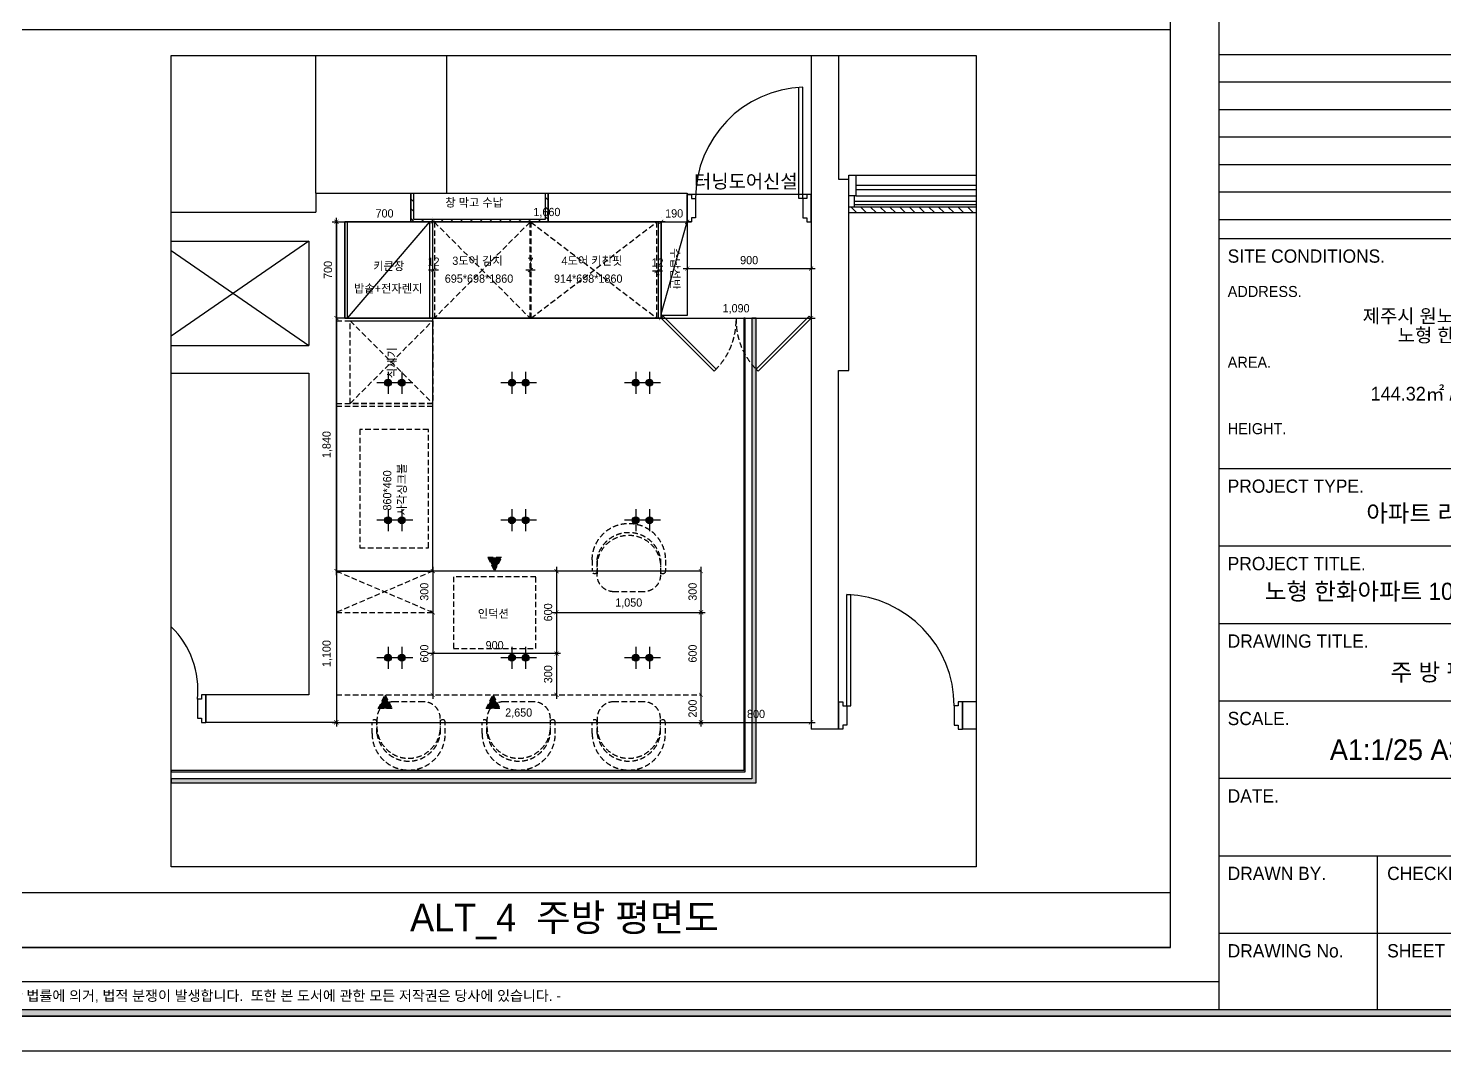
# Model space of a CAD drawing. Header units: millimetres. Extents: x 145965 to 228269, y 99354 to 115204.
# Drawn here: x 156260 to 166554, y 99854 to 107289 of the extents above; entities that cross this region are included whole.
import ezdxf
from ezdxf.enums import TextEntityAlignment as Align

# ---------------------------------------------------------------- set-up
doc = ezdxf.new("R2010")
doc.units = ezdxf.units.MM
doc.header["$LTSCALE"] = 50
doc.linetypes.add('DH-HID2', pattern=[1.2, 0.8, -0.4])
for name, color, linetype in [('0-ELC TEXT', 7, 'Continuous'), ('06-FUR', 6, 'Continuous'), ('07-DIM WAL', 5, 'Continuous'), ('3.기호.계단선', 30, 'Continuous'), ('CEIL-LIGHT', 7, 'Continuous'), ('FORM(YOURNAME)-1', 1, 'Continuous'), ('FORM(YOURNAME)-11', 1, 'Continuous'), ('FU-FURM', 251, 'DH-HID2'), ('RC-LIGHT', 7, 'Continuous'), ('벽1', 2, 'Continuous'), ('창호', 4, 'Continuous'), ('치수', 3, 'Continuous'), ('틀', 8, 'Continuous')]:
    doc.layers.add(name, color=color, linetype=linetype)
doc.styles.add('HY 울릉도 L', font='')
doc.styles.add('YOURNAME', font='HY울릉도M.TTF')
doc.styles.add('코레일둥고', font='Korail_Round_Gothic_Medium.ttf')
doc.styles.get('HY 울릉도 L').set_extended_font_data('HY울릉도L')
doc.dimstyles.new('30', dxfattribs={"dimscale": 30, "dimtxt": 2, "dimasz": 1, "dimexe": 1, "dimexo": 1, "dimgap": 1, "dimtad": 1, "dimdec": 0, "dimrnd": 0.05, "dimdsep": 46, "dimlunit": 6, "dimtxsty": 'HY 울릉도 L', "dimblk": 'ARCHTICK', "dimcen": 2.5, "dimdle": 1, "dimclrd": 133, "dimclre": 133, "dimclrt": 30, "dimadec": 0, "dimazin": 0, "dimtfac": 1, "dimtdec": 0, "dimtix": 1, "dimtmove": 2, "dimatfit": 3, "dimldrblk": 'ARCHTICK', "dimfxl": 1, "dimlwd": -1, "dimlwe": -1, "dimarcsym": 0})

# ---------------------------------------------------------------- blocks, each defined once
blk = doc.blocks.new('FORM-ELEVATION')
at = {"layer": 'FORM(YOURNAME)-11'}
h = blk.add_hatch(color=256, dxfattribs=at)
h.dxf.hatch_style = 1
h.paths.add_polyline_path([(-10309, 35708), (71691, 35708), (71691, 35508), (-10309, 35508)])
h.paths.add_polyline_path([(-10309, -21492), (71691, -21492), (71691, -21692), (-10309, -21692)])
at = {"layer": 'Defpoints', "color": 158}
for p, q in [((62481, 35508), (62481, -21492)), ((62481, 6286), (71691, 6286)), ((62481, 5486), (71691, 5486)), ((62481, 4686), (71691, 4686)), ((62481, 3886), (71691, 3886)), ((62481, 3086), (71691, 3086)), ((62481, 2286), (71691, 2286)), ((62481, 1486), (71691, 1486)), ((62481, -20692), (-10309, -20692))]:
    blk.add_line(p, q, dxfattribs=at)
for points in [[(-10309, -21692), (71691, -21692), (71691, 35708), (-10309, 35708)], [(-8309, 33708), (61071, 33708), (61071, -19692), (-8309, -19692)]]:
    blk.add_lwpolyline(points, close=True, dxfattribs=at)
at = {"layer": 'FORM(YOURNAME)-11', "color": 14}
for p, q in [((62481, 937), (71691, 937)), ((62481, -5756), (71691, -5756)), ((62481, -8009), (71691, -8009)), ((62481, -10261), (71691, -10261)), ((62481, -12514), (71691, -12514)), ((62481, -14766), (71691, -14766)), ((62481, -17019), (71691, -17019)), ((67086, -17019), (67086, -21492)), ((62481, -19271), (71691, -19271))]:
    blk.add_line(p, q, dxfattribs=at)
at = {"layer": 'FORM(YOURNAME)-11', "color": 250}
blk.add_lwpolyline([(-11309, -22692), (72691, -22692), (72691, 36708), (-11309, 36708)], close=True, dxfattribs=at)
at = {"layer": 'FORM(YOURNAME)-11'}
blk.add_lwpolyline([(-10309, -21492), (71691, -21492), (71691, -21692), (-10309, -21692)], close=True, dxfattribs=at)
at = {"layer": 'FORM(YOURNAME)-11', "color": 14, "style": 'YOURNAME'}
for s, height, p in [('SITE CONDITIONS.', 386.14, (62739, 422)), ('PROJECT TYPE.', 386.14, (62739, -6271)), ('PROJECT TITLE.', 386.14, (62739, -8524)), ('DRAWING TITLE.', 386.14, (62739, -10776)), ('SCALE.', 386.1, (62739, -13029)), ('DATE.', 386.1, (62739, -15281)), ('DRAWN BY.', 386.1, (62739, -17534)), ('CHECKED BY.', 386.14, (67376, -17534)), ('DRAWING No.', 386.14, (62739, -19786)), ('SHEET No.', 386.1, (67376, -19786))]:
    blk.add_text(s, height=height, dxfattribs=at).set_placement(p, align=Align.MIDDLE_LEFT)
at = {"layer": 'FORM(YOURNAME)-11', "color": 251, "style": 'YOURNAME'}
for s, p in [('ADDRESS.', (62739, -608)), ('AREA.', (62739, -2667)), ('HEIGHT.', (62739, -4598))]:
    blk.add_text(s, height=321.8, dxfattribs=at).set_placement(p, align=Align.MIDDLE_LEFT)
at = {"layer": 'FORM(YOURNAME)-11', "color": 1, "style": 'YOURNAME'}
blk.add_text("- 본 도서는 어떠한 경우에도 무단으로 도용할 수 없으며 도용시 '지적재산권' 보호에 관한 법률에 의거, 법적 분쟁이 발생합니다.  또한 본 도서에 관한 모든 저작권은 당사에 있습니다. -", height=300, dxfattribs=at).set_placement((28146, -21092), align=Align.MIDDLE_CENTER)
at = {"layer": 'FORM(YOURNAME)-11', "color": 3, "style": 'YOURNAME'}
for tag, height, p in [('1', 450, (71041, -1219)), ('2', 450, (71041, -1863)), ('3', 450, (71041, -3150)), ('4', 450, (71041, -5081)), ('5', 515, (71041, -7398)), ('6', 515, (71041, -9650)), ('7', 515, (71041, -11903)), ('8', 515, (71041, -14155)), ('9', 515, (71041, -16408)), ('10', 515, (66791, -18596)), ('11', 515, (71041, -18660)), ('12', 515, (66791, -20848)), ('13', 515, (71041, -20848))]:
    blk.add_attdef(tag, text='', height=height, dxfattribs=at).set_placement(p, align=Align.MIDDLE_RIGHT)
blk = doc.blocks.new('wnqkd')
at = {"layer": '3.기호.계단선', "transparency": 33554687}
h = blk.add_hatch(dxfattribs=at)
h.set_pattern_fill('_USER', color=256, scale=50, angle=315, style=0, pattern_type=0)
h.set_pattern_definition([(315, (-21023.94, 51523.14), (35.355339, 35.355339), [])])
h.paths.add_polyline_path([(138024, 123110), (138024, 123155), (137099, 123155), (137099, 123110)])
for p, q in [((133224, 123255), (133224, 124255)), ((134174, 124255), (134174, 123255))]:
    blk.add_line(p, q)
blk.add_lwpolyline([(132174, 124255), (138024, 124255), (138024, 118355), (132174, 118355)], close=True)
at = {"layer": '3.기호.계단선'}
for points in [[(137099, 123155), (138024, 123155)], [(138024, 123110), (137099, 123110), (137099, 123155)]]:
    blk.add_lwpolyline(points, dxfattribs=at)
at = {"layer": '벽1'}
for p, q in [((136824, 124255), (136824, 119355)), ((137024, 124255), (137024, 123355)), ((137024, 123355), (137099, 123355)), ((137099, 123155), (137099, 123355)), ((133224, 123255), (133224, 123115)), ((133224, 123255), (133914, 123255)), ((133914, 123045), (133914, 123255)), ((134914, 123045), (134914, 123255)), ((134914, 123255), (135924, 123255)), ((135924, 123255), (135924, 123045)), ((137099, 121965), (137099, 123155)), ((132174, 123115), (133224, 123115)), ((132174, 123115), (132287, 123115)), ((133374, 123045), (133374, 119405)), ((133374, 123045), (133914, 123045)), ((134914, 123045), (135924, 123045)), ((132174, 122905), (133174, 122905)), ((133174, 122905), (133174, 122145)), ((132174, 122145), (133174, 122145)), ((132174, 121945), (133174, 121945)), ((133174, 121945), (133174, 119605)), ((137024, 121965), (137099, 121965)), ((137024, 119555), (137024, 121965)), ((133174, 119605), (132424, 119605)), ((132424, 119605), (132424, 119405)), ((137024, 119555), (137024, 119355)), ((138024, 119555), (137924, 119555)), ((137924, 119555), (137924, 119355)), ((133374, 119405), (132424, 119405)), ((137024, 119355), (136824, 119355)), ((137024, 119355), (136824, 119355)), ((138024, 119355), (137924, 119355)), ((138024, 119355), (137924, 119355))]:
    blk.add_line(p, q, dxfattribs=at)
at = {"layer": '창호'}
for p, q in [((137149, 123385), (138024, 123385)), ((137149, 123235), (138024, 123235)), ((137139, 123155), (138024, 123155))]:
    blk.add_line(p, q, dxfattribs=at)
for points in [[(137099, 123155), (137099, 123385), (137149, 123385), (137149, 123235), (137099, 123235)], [(137099, 123155), (137139, 123155), (137139, 123235)], [(138024, 123310), (137149, 123310)], [(137149, 123280), (138024, 123280)], [(137139, 123195), (138024, 123195)], [(138024, 123170), (137139, 123170)]]:
    blk.add_lwpolyline(points, dxfattribs=at)
for centre, radius, start, end in [((137054, 119525), 810, 0, 87.8774), ((131721, 119640), 646, 354.2444, 45.5138)]:
    blk.add_arc(centre, radius, start, end, dxfattribs=at)
at = {"layer": '틀'}
for p, q in [((137099, 123155), (137099, 123355)), ((133914, 123255), (134914, 123255)), ((133914, 123045), (133914, 123255)), ((134914, 123255), (134914, 123045)), ((134914, 123045), (133914, 123045)), ((133174, 122905), (132174, 122214)), ((132174, 122836), (133174, 122145)), ((137084, 119525), (137084, 120335)), ((137084, 120335), (137114, 120335)), ((137114, 119525), (137114, 120335)), ((132424, 119605), (132424, 119405)), ((137024, 119355), (137024, 119555)), ((137024, 119555), (137024, 119355)), ((137084, 119525), (137114, 119525)), ((137924, 119555), (137924, 119355))]:
    blk.add_line(p, q, dxfattribs=at)
for points in [[(132424, 119605), (132394, 119605), (132394, 119575), (132364, 119575), (132364, 119435), (132394, 119435), (132394, 119405), (132424, 119405), (132424, 119605)], [(137024, 119555), (137054, 119555), (137054, 119525), (137084, 119525), (137084, 119385), (137054, 119385), (137054, 119355), (137024, 119355), (137024, 119555)], [(137924, 119555), (137894, 119555), (137894, 119525), (137864, 119525), (137864, 119385), (137894, 119385), (137894, 119355), (137924, 119355), (137924, 119555)]]:
    blk.add_lwpolyline(points, dxfattribs=at)
blk = doc.blocks.new('_ArchTick')
at = {"color": 0, "linetype": 'ByBlock', "const_width": 0.15}
blk.add_lwpolyline([(-0.5, -0.5), (0.5, 0.5)], dxfattribs=at)
blk = doc.blocks.new('*D802')
at = {"layer": '07-DIM WAL', "color": 133}
for p, q in [((160797, 105525), (160869, 105525)), ((160827, 105501), (160827, 105495)), ((160839, 105502), (160839, 105495))]:
    blk.add_line(p, q, dxfattribs=at)
at = {"layer": 'Defpoints', "color": 0}
for p in [(160827, 105531), (160839, 105532), (160839, 105525)]:
    blk.add_point(p, dxfattribs=at)
at = {"layer": '07-DIM WAL', "color": 133, "xscale": 30, "yscale": 30, "zscale": 30}
blk.add_blockref('_ArchTick', (160827, 105525), dxfattribs=at)
at = {"layer": '07-DIM WAL', "color": 133, "xscale": 30, "yscale": 30, "zscale": 30, "rotation": 180}
blk.add_blockref('_ArchTick', (160839, 105525), dxfattribs=at)
at = {"layer": '07-DIM WAL', "color": 30, "insert": (160833, 105586), "char_height": 60, "attachment_point": 5, "style": 'HY 울릉도 L'}
blk.add_mtext('12', dxfattribs=at)
blk = doc.blocks.new('*D803')
at = {"layer": '07-DIM WAL', "color": 133}
for p, q in [((159241, 105531), (159169, 105531)), ((159211, 105561), (159211, 105561)), ((159199, 105502), (159199, 105501))]:
    blk.add_line(p, q, dxfattribs=at)
at = {"layer": 'Defpoints', "color": 0}
for p in [(159199, 105532), (159199, 105531), (159211, 105531)]:
    blk.add_point(p, dxfattribs=at)
at = {"layer": '07-DIM WAL', "color": 133, "xscale": 30, "yscale": 30, "zscale": 30}
blk.add_blockref('_ArchTick', (159199, 105531), dxfattribs=at)
at = {"layer": '07-DIM WAL', "color": 133, "xscale": 30, "yscale": 30, "zscale": 30, "rotation": 180}
blk.add_blockref('_ArchTick', (159211, 105531), dxfattribs=at)
at = {"layer": '07-DIM WAL', "color": 30, "insert": (159205, 105592), "char_height": 60, "attachment_point": 5, "style": 'HY 울릉도 L'}
blk.add_mtext('12', dxfattribs=at)
blk = doc.blocks.new('F-125')
at = {"layer": 'FU-FURM'}
for p, q in [((-266, 231), (-266, 148)), ((-231, 231), (-231, 122)), ((231, 122), (231, 231)), ((231, 231), (231, 122)), ((266, 231), (266, 148)), ((-108, 0), (108, 0))]:
    blk.add_line(p, q, dxfattribs=at)
for centre, radius, start, end in [((0, 231), 266, 0.0246, 179.9754), ((0, 199), 233, 7.8678, 172.104), ((0, 180), 231, 359.9213, 180.0787), ((-248, 148), 17.5, 179.9144, 0.0856), ((-108, 122), 122, 180, 269.9999), ((108, 122), 122, 270, 360), ((248, 148), 17.5, 179.9144, 0.0856)]:
    blk.add_arc(centre, radius, start, end, dxfattribs=at)
blk = doc.blocks.new('*D804')
at = {"layer": '06-FUR', "color": 133}
for p, q in [((159943, 105531), (159876, 105531)), ((159906, 105561), (159906, 105561)), ((159913, 105561), (159913, 105561))]:
    blk.add_line(p, q, dxfattribs=at)
at = {"layer": 'Defpoints', "color": 0}
for p in [(159906, 105531), (159906, 105531), (159913, 105531)]:
    blk.add_point(p, dxfattribs=at)
at = {"layer": '06-FUR', "color": 133, "xscale": 30, "yscale": 30, "zscale": 30}
blk.add_blockref('_ArchTick', (159906, 105531), dxfattribs=at)
at = {"layer": '06-FUR', "color": 133, "xscale": 30, "yscale": 30, "zscale": 30, "rotation": 180}
blk.add_blockref('_ArchTick', (159913, 105531), dxfattribs=at)
at = {"layer": '06-FUR', "color": 30, "insert": (159910, 105591), "char_height": 60, "attachment_point": 5, "style": 'HY 울릉도 L'}
blk.add_mtext('7', dxfattribs=at)
blk = doc.blocks.new('*D805')
at = {"layer": '06-FUR', "color": 133}
for p, q in [((161119, 102242), (161979, 102242)), ((161149, 102272), (161149, 102272)), ((161949, 102312), (161949, 102212))]:
    blk.add_line(p, q, dxfattribs=at)
at = {"layer": 'Defpoints', "color": 0}
for p in [(161949, 102342), (161149, 102242), (161949, 102242)]:
    blk.add_point(p, dxfattribs=at)
at = {"layer": '06-FUR', "color": 133, "xscale": 30, "yscale": 30, "zscale": 30, "rotation": 180}
blk.add_blockref('_ArchTick', (161149, 102242), dxfattribs=at)
at = {"layer": '06-FUR', "color": 133, "xscale": 30, "yscale": 30, "zscale": 30}
blk.add_blockref('_ArchTick', (161949, 102242), dxfattribs=at)
at = {"layer": '06-FUR', "color": 30, "insert": (161549, 102303), "char_height": 60, "attachment_point": 5, "style": 'HY 울릉도 L'}
blk.add_mtext('800', dxfattribs=at)
blk = doc.blocks.new('*D806')
at = {"layer": '06-FUR', "color": 133}
for p, q in [((158469, 102242), (161179, 102242)), ((158499, 102272), (158499, 102272)), ((161149, 102272), (161149, 102272))]:
    blk.add_line(p, q, dxfattribs=at)
at = {"layer": 'Defpoints', "color": 0}
for p in [(158499, 102242), (161149, 102242), (161149, 102242)]:
    blk.add_point(p, dxfattribs=at)
at = {"layer": '06-FUR', "color": 133, "xscale": 30, "yscale": 30, "zscale": 30, "rotation": 180}
blk.add_blockref('_ArchTick', (158499, 102242), dxfattribs=at)
at = {"layer": '06-FUR', "color": 133, "xscale": 30, "yscale": 30, "zscale": 30}
blk.add_blockref('_ArchTick', (161149, 102242), dxfattribs=at)
at = {"layer": '06-FUR', "color": 30, "insert": (159824, 102308), "char_height": 60, "attachment_point": 5, "style": 'HY 울릉도 L'}
blk.add_mtext('2,650', dxfattribs=at)
blk = doc.blocks.new('*D807')
at = {"layer": '06-FUR', "color": 133}
for p, q in [((158499, 103312), (158499, 105212)), ((158469, 105182), (158469, 105182)), ((158469, 103342), (158469, 103342))]:
    blk.add_line(p, q, dxfattribs=at)
at = {"layer": 'Defpoints', "color": 0}
for p in [(158499, 105182), (158499, 105182), (158499, 103342)]:
    blk.add_point(p, dxfattribs=at)
at = {"layer": '06-FUR', "color": 133, "xscale": 30, "yscale": 30, "zscale": 30}
for p, rotation in [((158499, 105182), 90), ((158499, 103342), 270)]:
    blk.add_blockref('_ArchTick', p, dxfattribs=dict(at, rotation=rotation))
at = {"layer": '06-FUR', "color": 30, "insert": (158433, 104262), "char_height": 60, "attachment_point": 5, "rotation": 90, "style": 'HY 울릉도 L'}
blk.add_mtext('1,840', dxfattribs=at)
blk = doc.blocks.new('*D808')
at = {"layer": '06-FUR', "color": 133}
for p, q in [((158499, 103372), (158499, 102212)), ((158469, 103342), (158469, 103342)), ((158469, 102242), (158469, 102242))]:
    blk.add_line(p, q, dxfattribs=at)
at = {"layer": 'Defpoints', "color": 0}
for p in [(158499, 103342), (158499, 102242), (158499, 102242)]:
    blk.add_point(p, dxfattribs=at)
at = {"layer": '06-FUR', "color": 133, "xscale": 30, "yscale": 30, "zscale": 30}
for p, rotation in [((158499, 103342), 90), ((158499, 102242), 270)]:
    blk.add_blockref('_ArchTick', p, dxfattribs=dict(at, rotation=rotation))
at = {"layer": '06-FUR', "color": 30, "insert": (158433, 102742), "char_height": 60, "attachment_point": 5, "rotation": 90, "style": 'HY 울릉도 L'}
blk.add_mtext('1,100', dxfattribs=at)
blk = doc.blocks.new('*D809')
at = {"layer": '06-FUR', "color": 133}
for p, q in [((158469, 105882), (158469, 105882)), ((158499, 105152), (158499, 105912)), ((158469, 105182), (158469, 105182))]:
    blk.add_line(p, q, dxfattribs=at)
at = {"layer": 'Defpoints', "color": 0}
for p in [(158499, 105882), (158499, 105882), (158499, 105182)]:
    blk.add_point(p, dxfattribs=at)
at = {"layer": '06-FUR', "color": 133, "xscale": 30, "yscale": 30, "zscale": 30}
for p, rotation in [((158499, 105882), 90), ((158499, 105182), 270)]:
    blk.add_blockref('_ArchTick', p, dxfattribs=dict(at, rotation=rotation))
at = {"layer": '06-FUR', "color": 30, "insert": (158438, 105532), "char_height": 60, "attachment_point": 5, "rotation": 90, "style": 'HY 울릉도 L'}
blk.add_mtext('700', dxfattribs=at)
blk = doc.blocks.new('*D945')
at = {"layer": '07-DIM WAL', "color": 133}
for p, q in [((158469, 105882), (159229, 105882)), ((158499, 105912), (158499, 105912)), ((159199, 105912), (159199, 105912))]:
    blk.add_line(p, q, dxfattribs=at)
at = {"layer": 'Defpoints', "color": 0}
for p in [(158499, 105882), (159199, 105882), (159199, 105882)]:
    blk.add_point(p, dxfattribs=at)
at = {"layer": '07-DIM WAL', "color": 133, "xscale": 30, "yscale": 30, "zscale": 30, "rotation": 180}
blk.add_blockref('_ArchTick', (158499, 105882), dxfattribs=at)
at = {"layer": '07-DIM WAL', "color": 133, "xscale": 30, "yscale": 30, "zscale": 30}
blk.add_blockref('_ArchTick', (159199, 105882), dxfattribs=at)
at = {"layer": '07-DIM WAL', "color": 30, "insert": (158849, 105943), "char_height": 60, "attachment_point": 5, "style": 'HY 울릉도 L'}
blk.add_mtext('700', dxfattribs=at)
blk = doc.blocks.new('*D946')
at = {"layer": '07-DIM WAL', "color": 133}
for p, q in [((160889, 105882), (159169, 105882)), ((159199, 105912), (159199, 105912)), ((160859, 105912), (160859, 105912))]:
    blk.add_line(p, q, dxfattribs=at)
at = {"layer": 'Defpoints', "color": 0}
for p in [(159199, 105882), (159199, 105882), (160859, 105882)]:
    blk.add_point(p, dxfattribs=at)
at = {"layer": '07-DIM WAL', "color": 133, "xscale": 30, "yscale": 30, "zscale": 30, "rotation": 180}
blk.add_blockref('_ArchTick', (159199, 105882), dxfattribs=at)
at = {"layer": '07-DIM WAL', "color": 133, "xscale": 30, "yscale": 30, "zscale": 30}
blk.add_blockref('_ArchTick', (160859, 105882), dxfattribs=at)
at = {"layer": '07-DIM WAL', "color": 30, "insert": (160029, 105948), "char_height": 60, "attachment_point": 5, "style": 'HY 울릉도 L'}
blk.add_mtext('1,660', dxfattribs=at)
blk = doc.blocks.new('*D947')
at = {"layer": '07-DIM WAL', "color": 133}
for p, q in [((160829, 105882), (161079, 105882)), ((160859, 105912), (160859, 105912)), ((161049, 105912), (161049, 105912))]:
    blk.add_line(p, q, dxfattribs=at)
at = {"layer": 'Defpoints', "color": 0}
for p in [(160859, 105882), (161049, 105882), (161049, 105882)]:
    blk.add_point(p, dxfattribs=at)
at = {"layer": '07-DIM WAL', "color": 133, "xscale": 30, "yscale": 30, "zscale": 30}
blk.add_blockref('_ArchTick', (160859, 105882), dxfattribs=at)
at = {"layer": '07-DIM WAL', "color": 133, "xscale": 30, "yscale": 30, "zscale": 30, "rotation": 180}
blk.add_blockref('_ArchTick', (161049, 105882), dxfattribs=at)
at = {"layer": '07-DIM WAL', "color": 30, "insert": (160954, 105943), "char_height": 60, "attachment_point": 5, "style": 'HY 울릉도 L'}
blk.add_mtext('190', dxfattribs=at)
blk = doc.blocks.new('*D948')
at = {"layer": '07-DIM WAL', "color": 133}
for p, q in [((161019, 105542), (161979, 105542)), ((161049, 105572), (161049, 105572)), ((161949, 105572), (161949, 105572))]:
    blk.add_line(p, q, dxfattribs=at)
at = {"layer": 'Defpoints', "color": 0}
for p in [(161049, 105542), (161949, 105542), (161949, 105542)]:
    blk.add_point(p, dxfattribs=at)
at = {"layer": '07-DIM WAL', "color": 133, "xscale": 30, "yscale": 30, "zscale": 30, "rotation": 180}
blk.add_blockref('_ArchTick', (161049, 105542), dxfattribs=at)
at = {"layer": '07-DIM WAL', "color": 133, "xscale": 30, "yscale": 30, "zscale": 30}
blk.add_blockref('_ArchTick', (161949, 105542), dxfattribs=at)
at = {"layer": '07-DIM WAL', "color": 30, "insert": (161499, 105603), "char_height": 60, "attachment_point": 5, "style": 'HY 울릉도 L'}
blk.add_mtext('900', dxfattribs=at)
blk = doc.blocks.new('*D949')
at = {"layer": '07-DIM WAL', "color": 133}
for p, q in [((160859, 105212), (160859, 105212)), ((161949, 105212), (161949, 105212)), ((160829, 105182), (161979, 105182))]:
    blk.add_line(p, q, dxfattribs=at)
at = {"layer": 'Defpoints', "color": 0}
for p in [(160859, 105182), (161949, 105182), (161949, 105182)]:
    blk.add_point(p, dxfattribs=at)
at = {"layer": '07-DIM WAL', "color": 133, "xscale": 30, "yscale": 30, "zscale": 30, "rotation": 180}
blk.add_blockref('_ArchTick', (160859, 105182), dxfattribs=at)
at = {"layer": '07-DIM WAL', "color": 133, "xscale": 30, "yscale": 30, "zscale": 30}
blk.add_blockref('_ArchTick', (161949, 105182), dxfattribs=at)
at = {"layer": '07-DIM WAL', "color": 30, "insert": (161404, 105248), "char_height": 60, "attachment_point": 5, "style": 'HY 울릉도 L'}
blk.add_mtext('1,090', dxfattribs=at)
blk = doc.blocks.new('*D951')
at = {"layer": '07-DIM WAL', "color": 133}
for p, q in [((161149, 103372), (161149, 103012)), ((161119, 103342), (161119, 103342)), ((161119, 103042), (161119, 103042))]:
    blk.add_line(p, q, dxfattribs=at)
at = {"layer": 'Defpoints', "color": 0}
for p in [(161149, 103342), (161149, 103042), (161149, 103042)]:
    blk.add_point(p, dxfattribs=at)
at = {"layer": '07-DIM WAL', "color": 133, "xscale": 30, "yscale": 30, "zscale": 30}
for p, rotation in [((161149, 103342), 90), ((161149, 103042), 270)]:
    blk.add_blockref('_ArchTick', p, dxfattribs=dict(at, rotation=rotation))
at = {"layer": '07-DIM WAL', "color": 30, "insert": (161088, 103192), "char_height": 60, "attachment_point": 5, "rotation": 90, "style": 'HY 울릉도 L'}
blk.add_mtext('300', dxfattribs=at)
blk = doc.blocks.new('*D952')
at = {"layer": '07-DIM WAL', "color": 133}
for p, q in [((161149, 103072), (161149, 102412)), ((161119, 103042), (161119, 103042)), ((161119, 102442), (161119, 102442))]:
    blk.add_line(p, q, dxfattribs=at)
at = {"layer": 'Defpoints', "color": 0}
for p in [(161149, 103042), (161149, 102442), (161149, 102442)]:
    blk.add_point(p, dxfattribs=at)
at = {"layer": '07-DIM WAL', "color": 133, "xscale": 30, "yscale": 30, "zscale": 30}
for p, rotation in [((161149, 103042), 90), ((161149, 102442), 270)]:
    blk.add_blockref('_ArchTick', p, dxfattribs=dict(at, rotation=rotation))
at = {"layer": '07-DIM WAL', "color": 30, "insert": (161088, 102742), "char_height": 60, "attachment_point": 5, "rotation": 90, "style": 'HY 울릉도 L'}
blk.add_mtext('600', dxfattribs=at)
blk = doc.blocks.new('*D953')
at = {"layer": '07-DIM WAL', "color": 133}
for p, q in [((161119, 102442), (161119, 102442)), ((161149, 102472), (161149, 102212)), ((161119, 102242), (161119, 102242))]:
    blk.add_line(p, q, dxfattribs=at)
at = {"layer": 'Defpoints', "color": 0}
for p in [(161149, 102442), (161149, 102242), (161149, 102242)]:
    blk.add_point(p, dxfattribs=at)
at = {"layer": '07-DIM WAL', "color": 133, "xscale": 30, "yscale": 30, "zscale": 30}
for p, rotation in [((161149, 102442), 270), ((161149, 102242), 90)]:
    blk.add_blockref('_ArchTick', p, dxfattribs=dict(at, rotation=rotation))
at = {"layer": '07-DIM WAL', "color": 30, "insert": (161088, 102342), "char_height": 60, "attachment_point": 5, "rotation": 90, "style": 'HY 울릉도 L'}
blk.add_mtext('200', dxfattribs=at)
blk = doc.blocks.new('*D954')
at = {"layer": '07-DIM WAL', "color": 133}
for p, q in [((160099, 103072), (160099, 103072)), ((161149, 103072), (161149, 103072)), ((160069, 103042), (161179, 103042))]:
    blk.add_line(p, q, dxfattribs=at)
at = {"layer": 'Defpoints', "color": 0}
for p in [(160099, 103042), (161149, 103042), (161149, 103042)]:
    blk.add_point(p, dxfattribs=at)
at = {"layer": '07-DIM WAL', "color": 133, "xscale": 30, "yscale": 30, "zscale": 30, "rotation": 180}
blk.add_blockref('_ArchTick', (160099, 103042), dxfattribs=at)
at = {"layer": '07-DIM WAL', "color": 133, "xscale": 30, "yscale": 30, "zscale": 30}
blk.add_blockref('_ArchTick', (161149, 103042), dxfattribs=at)
at = {"layer": '07-DIM WAL', "color": 30, "insert": (160624, 103108), "char_height": 60, "attachment_point": 5, "style": 'HY 울릉도 L'}
blk.add_mtext('1,050', dxfattribs=at)
blk = doc.blocks.new('*D955')
at = {"layer": '07-DIM WAL', "color": 133}
for p, q in [((160129, 102742), (159169, 102742)), ((159199, 102772), (159199, 102772)), ((160099, 102772), (160099, 102772))]:
    blk.add_line(p, q, dxfattribs=at)
at = {"layer": 'Defpoints', "color": 0}
for p in [(159199, 102742), (159199, 102742), (160099, 102742)]:
    blk.add_point(p, dxfattribs=at)
at = {"layer": '07-DIM WAL', "color": 133, "xscale": 30, "yscale": 30, "zscale": 30, "rotation": 180}
blk.add_blockref('_ArchTick', (159199, 102742), dxfattribs=at)
at = {"layer": '07-DIM WAL', "color": 133, "xscale": 30, "yscale": 30, "zscale": 30}
blk.add_blockref('_ArchTick', (160099, 102742), dxfattribs=at)
at = {"layer": '07-DIM WAL', "color": 30, "insert": (159649, 102803), "char_height": 60, "attachment_point": 5, "style": 'HY 울릉도 L'}
blk.add_mtext('900', dxfattribs=at)
blk = doc.blocks.new('*D956')
at = {"layer": '07-DIM WAL', "color": 133}
for p, q in [((160099, 103372), (160099, 102712)), ((160069, 103342), (160069, 103342)), ((160069, 102742), (160069, 102742))]:
    blk.add_line(p, q, dxfattribs=at)
at = {"layer": 'Defpoints', "color": 0}
for p in [(160099, 103342), (160099, 102742), (160099, 102742)]:
    blk.add_point(p, dxfattribs=at)
at = {"layer": '07-DIM WAL', "color": 133, "xscale": 30, "yscale": 30, "zscale": 30}
for p, rotation in [((160099, 103342), 90), ((160099, 102742), 270)]:
    blk.add_blockref('_ArchTick', p, dxfattribs=dict(at, rotation=rotation))
at = {"layer": '07-DIM WAL', "color": 30, "insert": (160038, 103042), "char_height": 60, "attachment_point": 5, "rotation": 90, "style": 'HY 울릉도 L'}
blk.add_mtext('600', dxfattribs=at)
blk = doc.blocks.new('*D957')
at = {"layer": '07-DIM WAL', "color": 133}
for p, q in [((160069, 102742), (160069, 102742)), ((160099, 102772), (160099, 102412)), ((160069, 102442), (160069, 102442))]:
    blk.add_line(p, q, dxfattribs=at)
at = {"layer": 'Defpoints', "color": 0}
for p in [(160099, 102742), (160099, 102442), (160099, 102442)]:
    blk.add_point(p, dxfattribs=at)
at = {"layer": '07-DIM WAL', "color": 133, "xscale": 30, "yscale": 30, "zscale": 30}
for p, rotation in [((160099, 102742), 90), ((160099, 102442), 270)]:
    blk.add_blockref('_ArchTick', p, dxfattribs=dict(at, rotation=rotation))
at = {"layer": '07-DIM WAL', "color": 30, "insert": (160038, 102592), "char_height": 60, "attachment_point": 5, "rotation": 90, "style": 'HY 울릉도 L'}
blk.add_mtext('300', dxfattribs=at)
blk = doc.blocks.new('*D958')
at = {"layer": '07-DIM WAL', "color": 133}
for p, q in [((159199, 103372), (159199, 103012)), ((159169, 103342), (159169, 103342)), ((159169, 103042), (159169, 103042))]:
    blk.add_line(p, q, dxfattribs=at)
at = {"layer": 'Defpoints', "color": 0}
for p in [(159199, 103342), (159199, 103042), (159199, 103042)]:
    blk.add_point(p, dxfattribs=at)
at = {"layer": '07-DIM WAL', "color": 133, "xscale": 30, "yscale": 30, "zscale": 30}
for p, rotation in [((159199, 103342), 90), ((159199, 103042), 270)]:
    blk.add_blockref('_ArchTick', p, dxfattribs=dict(at, rotation=rotation))
at = {"layer": '07-DIM WAL', "color": 30, "insert": (159138, 103192), "char_height": 60, "attachment_point": 5, "rotation": 90, "style": 'HY 울릉도 L'}
blk.add_mtext('300', dxfattribs=at)
blk = doc.blocks.new('*D959')
at = {"layer": '07-DIM WAL', "color": 133}
for p, q in [((159199, 103072), (159199, 102412)), ((159169, 103042), (159169, 103042)), ((159169, 102442), (159169, 102442))]:
    blk.add_line(p, q, dxfattribs=at)
at = {"layer": 'Defpoints', "color": 0}
for p in [(159199, 103042), (159199, 102442), (159199, 102442)]:
    blk.add_point(p, dxfattribs=at)
at = {"layer": '07-DIM WAL', "color": 133, "xscale": 30, "yscale": 30, "zscale": 30}
for p, rotation in [((159199, 103042), 90), ((159199, 102442), 270)]:
    blk.add_blockref('_ArchTick', p, dxfattribs=dict(at, rotation=rotation))
at = {"layer": '07-DIM WAL', "color": 30, "insert": (159138, 102742), "char_height": 60, "attachment_point": 5, "rotation": 90, "style": 'HY 울릉도 L'}
blk.add_mtext('600', dxfattribs=at)
blk = doc.blocks.new('1')
at = {"linetype": 'Continuous'}
h = blk.add_hatch(color=4, dxfattribs=at)
h.dxf.hatch_style = 1
edge = h.paths.add_edge_path()
edge.add_arc((11539653, -14273504), 37.5, 0, 360)
at = {"color": 1, "linetype": 'Continuous'}
for p, q in [((11539653, -14273637), (11539653, -14273370)), ((11539520, -14273504), (11539787, -14273504))]:
    blk.add_line(p, q, dxfattribs=at)
at = {"color": 4, "linetype": 'Continuous'}
for radius in [41.5, 37.5]:
    blk.add_circle((11539653, -14273504), radius, dxfattribs=at)

msp = doc.modelspace()

# ---------------------------------------------------------------- hatches: boundary and pattern name
at = {"layer": 'CEIL-LIGHT'}
h = msp.add_hatch(color=140, dxfattribs=at)
h.dxf.hatch_style = 1
h.paths.add_polyline_path([(161549.2, 105181.9), (161519.2, 105181.9), (161519.2, 101831.9), (157299.2, 101831.9), (157299.2, 101801.9), (161549.2, 101801.9)])
at = {"layer": 'FU-FURM'}
h = msp.add_hatch(color=256, dxfattribs=at)
h.dxf.hatch_style = 1
h.paths.add_polyline_path([(159599.2, 103441.9), (159649.2, 103341.9), (159699.2, 103441.9)])
h = msp.add_hatch(color=256, dxfattribs=at)
h.dxf.hatch_style = 1
h.paths.add_polyline_path([(158803.6, 102341.9), (158853.6, 102441.9), (158903.6, 102341.9)])
h = msp.add_hatch(color=256, dxfattribs=at)
h.dxf.hatch_style = 1
h.paths.add_polyline_path([(159587.3, 102341.9), (159637.3, 102441.9), (159687.3, 102341.9)])
at = {"layer": '치수'}
h = msp.add_hatch(dxfattribs=at)
h.set_pattern_fill('_USER', color=256, scale=50, angle=315, style=0, pattern_type=0)
h.set_pattern_definition([(315, (4101.25, 34359.684), (35.355339, 35.355339), [])])
h.paths.add_polyline_path([(159039.2, 106091.9), (159039.2, 105881.9), (160039.2, 105881.9), (160039.2, 106091.9), (160019.2, 106091.9), (160019.2, 105901.9), (159059.2, 105901.9), (159059.2, 106091.9)])

# ---------------------------------------------------------------- linework, layer by layer
for p, q in [((147215.4, 107279.4), (164560.4, 107279.4)), ((147215.4, 101004.4), (164560.4, 101004.4)), ((147215.4, 100604.4), (164560.4, 100604.4))]:
    msp.add_line(p, q)
at = {"layer": '06-FUR'}
for p, q in [((158579.2, 105181.9), (158579.2, 105881.9)), ((158579.2, 105181.9), (159179.2, 105881.9)), ((159179.2, 105181.9), (159179.2, 105881.9)), ((159199.2, 105181.9), (159199.2, 105881.9)), ((160839.2, 105181.9), (160839.2, 105881.9)), ((160859.2, 105181.9), (160859.2, 105881.9)), ((160859.2, 105210.2), (161049.2, 105881.9))]:
    msp.add_line(p, q, dxfattribs=at)
for points in [[(158559.2, 105181.9), (160859.2, 105181.9), (160859.2, 105881.9), (158559.2, 105881.9)], [(158559.2, 105881.9), (160859.2, 105881.9), (160859.2, 105181.9), (158559.2, 105181.9)], [(159199.2, 105181.9), (158499.2, 105181.9), (158499.2, 103341.9), (159199.2, 103341.9)], [(161149.2, 103341.9), (158499.2, 103341.9), (158499.2, 102241.9), (161149.2, 102241.9)]]:
    msp.add_lwpolyline(points, close=True, dxfattribs=at)
for points in [[(160859.2, 105881.9), (161049.2, 105881.9), (161049.2, 105201.9), (160859.2, 105201.9), (160859.2, 105881.9)], [(157299.2, 101891.9), (157299.2, 101881.9), (161469.2, 101881.9), (161469.2, 105181.9), (161459.2, 105181.9), (161459.2, 101891.9), (157299.2, 101891.9)], [(160859.2, 105181.9), (161244.5, 104796.6), (161258.7, 104810.7), (160873.3, 105196.1), (160859.2, 105181.9)], [(161949.2, 105181.9), (161563.8, 104796.6), (161549.6, 104810.7), (161935, 105196.1), (161949.2, 105181.9)]]:
    msp.add_lwpolyline(points, dxfattribs=at)
at = {"layer": 'CEIL-LIGHT', "color": 140}
msp.add_lwpolyline([(161549.2, 105181.9), (161519.2, 105181.9), (161519.2, 101831.9), (157299.2, 101831.9), (157299.2, 101801.9), (161549.2, 101801.9), (161549.2, 105181.9)], dxfattribs=at)
at = {"layer": 'FU-FURM', "color": 7}
for p, q in [((159906.2, 105879.9), (159211.2, 105181.9)), ((159211.2, 105879.9), (159906.2, 105181.9)), ((159913.2, 105181.9), (160827.2, 105879.9)), ((159913.2, 105879.9), (160827.2, 105181.9)), ((158599.2, 105161.9), (159199.2, 104561.9)), ((158599.2, 104561.9), (159199.2, 105161.9))]:
    msp.add_line(p, q, dxfattribs=at)
at = {"layer": 'FU-FURM'}
for p, q in [((158499.2, 105161.9), (159199.2, 105161.9)), ((158499.2, 104561.9), (159199.2, 104561.9)), ((158499.2, 104541.9), (159199.2, 104541.9)), ((159209.2, 103341.9), (158499.2, 103341.9)), ((159199.2, 103341.9), (158499.2, 103041.9)), ((158499.2, 103341.9), (159199.2, 103041.9)), ((159199.2, 103341.9), (159199.2, 102441.9)), ((160099.2, 103341.9), (160099.2, 102491.9)), ((158499.2, 103041.9), (159199.2, 103041.9)), ((160099.2, 103041.9), (161149.2, 103041.9)), ((160099.2, 102741.9), (159199.2, 102741.9)), ((158499.2, 102441.9), (161149.2, 102441.9))]:
    msp.add_line(p, q, dxfattribs=at)
at = {"layer": 'FU-FURM', "color": 7}
for points in [[(159211.2, 105181.9), (159906.2, 105181.9), (159906.2, 105879.9), (159211.2, 105879.9)], [(159913.2, 105181.9), (160827.2, 105181.9), (160827.2, 105879.9), (159913.2, 105879.9)], [(159199.2, 105161.9), (159199.2, 104561.9), (158599.2, 104561.9), (158599.2, 105161.9)], [(159168.2, 103511.9), (159168.2, 104371.9), (158668.2, 104371.9), (158668.2, 103511.9)], [(159349.2, 102779), (159949.2, 102779), (159949.2, 103301), (159349.2, 103301)]]:
    msp.add_lwpolyline(points, close=True, dxfattribs=at)
at = {"layer": 'FU-FURM'}
for points in [[(159599.2, 103441.9), (159649.2, 103341.9), (159699.2, 103441.9), (159599.2, 103441.9)], [(158803.6, 102341.9), (158853.6, 102441.9), (158903.6, 102341.9), (158803.6, 102341.9)], [(159587.3, 102341.9), (159637.3, 102441.9), (159687.3, 102341.9), (159587.3, 102341.9)]]:
    msp.add_lwpolyline(points, dxfattribs=at)
for centre, start, end in [((160894.9, 105167.4), 314.43765, 1.63743), ((161913.4, 105167.4), 178.36257, 225.56235)]:
    msp.add_arc(centre, 509.4, start, end, dxfattribs=at)
at = {"layer": '창호'}
msp.add_arc((161919.2, 106051.9), 810, 92.12255, 180, dxfattribs=at)
at = {"layer": '치수'}
for points in [[(159039.2, 106091.9), (159039.2, 105881.9), (160039.2, 105881.9), (160039.2, 106091.9)], [(159059.2, 106091.9), (159059.2, 105901.9), (160019.2, 105901.9), (160019.2, 106091.9)]]:
    msp.add_lwpolyline(points, dxfattribs=at)
at = {"layer": '틀'}
for p, q in [((161859.2, 106051.9), (161859.2, 106861.4)), ((161889.2, 106051.9), (161889.2, 106861.9)), ((161949.2, 106081.9), (161049.2, 106081.9)), ((161889.2, 106051.9), (161859.2, 106051.9))]:
    msp.add_line(p, q, dxfattribs=at)
for points in [[(161049.2, 106081.9), (161079.2, 106081.9), (161079.2, 106051.9), (161109.2, 106051.9), (161109.2, 105911.9), (161079.2, 105911.9), (161079.2, 105881.9), (161049.2, 105881.9), (161049.2, 106081.9)], [(161949.2, 106081.9), (161919.2, 106081.9), (161919.2, 106051.9), (161889.2, 106051.9), (161889.2, 105911.9), (161919.2, 105911.9), (161919.2, 105881.9), (161949.2, 105881.9), (161949.2, 106081.9)]]:
    msp.add_lwpolyline(points, dxfattribs=at)

# ---------------------------------------------------------------- block references
msp.add_blockref('wnqkd', (25125.2, -17163.5))
at = {"layer": 'FORM(YOURNAME)-1'}
ref = msp.add_blockref('FORM-ELEVATION', (149292.5, 105527.4), dxfattribs=dict(at, xscale=0.2500000000000001, yscale=0.2500000000000001, zscale=0.2500000000000001))
ref.add_attrib('8', 'A1:1/25 A3:1/50', dxfattribs={"layer": 'FORM(YOURNAME)-11', "color": 3, "height": 150, "style": 'YOURNAME'}).set_placement((167127.7, 102043.4), align=Align.MIDDLE_RIGHT)
ref.add_attrib('7', '주 방 평 면 도', dxfattribs={"layer": 'FORM(YOURNAME)-11', "color": 3, "height": 125, "style": 'YOURNAME'}).set_placement((167127.7, 102607.2), align=Align.MIDDLE_RIGHT)
ref.add_attrib('6', '노형 한화아파트 101-1201', dxfattribs={"layer": 'FORM(YOURNAME)-11', "color": 3, "height": 125, "style": 'YOURNAME'}).set_placement((167127.7, 103195.1), align=Align.MIDDLE_RIGHT)
ref.add_attrib('5', '아파트 리모델링', dxfattribs={"layer": 'FORM(YOURNAME)-11', "color": 3, "height": 125, "style": 'YOURNAME'}).set_placement((167127.7, 103762.4), align=Align.MIDDLE_RIGHT)
ref.add_attrib('1', '제주시 원노형로 102', dxfattribs={"layer": 'FORM(YOURNAME)-11', "color": 3, "height": 100, "style": 'YOURNAME'}).set_placement((167127.7, 105197), align=Align.MIDDLE_RIGHT)
ref.add_attrib('2', '노형 한화아파트', dxfattribs={"layer": 'FORM(YOURNAME)-11', "color": 3, "height": 100, "style": 'YOURNAME'}).set_placement((167127.7, 105057.7), align=Align.MIDDLE_RIGHT)
ref.add_attrib('3', '144.32㎡ / 43.66py', dxfattribs={"layer": 'FORM(YOURNAME)-11', "color": 3, "height": 100, "style": 'YOURNAME'}).set_placement((167127.7, 104632.1), align=Align.MIDDLE_RIGHT)
at = {"layer": 'FU-FURM', "xscale": -1}
msp.add_blockref('F-125', (160624.2, 103191.9), dxfattribs=at)
at = {"layer": 'FU-FURM', "rotation": 180}
for p in [(159024.2, 102391.9), (159824.2, 102391.9), (160624.2, 102391.9)]:
    msp.add_blockref('F-125', p, dxfattribs=at)
at = {"layer": 'RC-LIGHT', "xscale": 0.6024096385271789, "yscale": 0.6024096385271789, "zscale": 0.6024096385271789}
for p, rotation in [((7110472.6, -8493784.3), 180.0000000000002), ((7110572.6, -8493784.3), 180.0000000000002), ((7111372.6, -8493784.3), 180.0000000000003), ((7111472.6, -8493784.3), 180.0000000000003), ((7112272.6, -8493784.3), 180.0000000000002), ((7112372.6, -8493784.3), 180.0000000000002), ((7110472.6, -8494784.3), 180.0000000000002), ((7110572.6, -8494784.3), 180.0000000000002), ((7111372.6, -8494784.3), 180.0000000000003), ((7111472.6, -8494784.3), 180.0000000000003), ((7112272.6, -8494784.3), 180.0000000000002), ((7112372.6, -8494784.3), 180.0000000000002), ((7110472.6, -8495784.3), 180.0000000000003), ((7110572.6, -8495784.3), 180.0000000000003), ((7111372.6, -8495784.3), 180.0000000000003), ((7111472.6, -8495784.3), 180.0000000000003), ((7112272.6, -8495784.3), 180.0000000000003), ((7112372.6, -8495784.3), 180.0000000000003)]:
    msp.add_blockref('1', p, dxfattribs=dict(at, rotation=rotation))

# ---------------------------------------------------------------- texts
at = {"layer": '0-ELC TEXT', "style": '코레일둥고'}
for s, height, p in [('터닝도어신설', 100, (161098.5, 106126.5)), ('ALT_4  주방 평면도', 200, (159034.7, 100722.8))]:
    msp.add_text(s, height=height, dxfattribs=at).set_placement(p)
at = {"layer": 'FU-FURM', "color": 7, "style": '코레일둥고'}
for s, p in [('창 막고 수납', (159290.2, 105992.2)), ('3도어 김치', (159341.3, 105568.8)), ('4도어 키친핏', (160135, 105568.8)), ('키큰장', (158766.8, 105530.1)), ('밥솥+전자렌지', (158626.9, 105366.6)), ('695*698*1860', (159286.8, 105439)), ('914*698*1860', (160080.6, 105439)), ('인덕션', (159526.8, 103002.3))]:
    msp.add_text(s, height=60, dxfattribs=at).set_placement(p)
for s, rotation, p in [('수납선반', 270, (160931.3, 105691.6)), ('식세기', 90, (158933.5, 104744.5)), ('사각싱크볼', 90, (159005.2, 103747.3)), ('860*460', 90, (158898.2, 103782.4))]:
    msp.add_text(s, height=60, rotation=rotation, dxfattribs=at).set_placement(p)

# ---------------------------------------------------------------- dimensions: what is measured, and where the dimension line sits
at = {"layer": '06-FUR'}
for base, p1, p2, picture, middle in [((158499.2, 105881.9), (158499.2, 105181.9), (158499.2, 105881.9), '*D809', (158437.9, 105531.9)), ((158499.2, 105181.9), (158499.2, 103341.9), (158499.2, 105181.9), '*D807', (158433.2, 104261.9))]:
    dim = msp.add_linear_dim(base=base, p1=p1, p2=p2, angle=90, dimstyle='30', dxfattribs=at)
    dim.commit()
    dim.dimension.update_dxf_attribs({"geometry": picture, "text_midpoint": middle})
for base, p1, p2, picture, middle in [((159906.2, 105530.9), (159913.2, 105530.9), (159906.2, 105530.9), '*D804', (159909.7, 105591)), ((161149.2, 102241.9), (158499.2, 102241.9), (161149.2, 102241.9), '*D806', (159824.2, 102307.9)), ((161949.2, 102241.9), (161149.2, 102241.9), (161949.2, 102341.9), '*D805', (161549.2, 102303.2))]:
    dim = msp.add_linear_dim(base=base, p1=p1, p2=p2, dimstyle='30', dxfattribs=at)
    dim.commit()
    dim.dimension.update_dxf_attribs({"geometry": picture, "text_midpoint": middle})
dim = msp.add_linear_dim(base=(158499.2, 102241.9), p1=(158499.2, 103341.9), p2=(158499.2, 102241.9), angle=90, dimstyle='30', dxfattribs=at)
dim.commit()
dim.dimension.update_dxf_attribs({"geometry": '*D808', "text_midpoint": (158433.2, 102741.9), "dimtype": 160})
at = {"layer": '07-DIM WAL'}
for base, p1, p2, picture, middle in [((159199.2, 105881.9), (158499.2, 105881.9), (159199.2, 105881.9), '*D945', (158849.2, 105943.2)), ((159199.2, 105881.9), (160859.2, 105881.9), (159199.2, 105881.9), '*D946', (160029.2, 105947.9)), ((161049.2, 105881.9), (160859.2, 105881.9), (161049.2, 105881.9), '*D947', (160954.2, 105943.2)), ((159199.2, 105531), (159211.2, 105530.9), (159199.2, 105531.9), '*D803', (159205.2, 105591.7)), ((160839.2, 105525.1), (160827.2, 105530.9), (160839.2, 105531.9), '*D802', (160833.2, 105585.8)), ((161949.2, 105541.9), (161049.2, 105541.9), (161949.2, 105541.9), '*D948', (161499.2, 105603.2)), ((161949.2, 105181.9), (160859.2, 105181.9), (161949.2, 105181.9), '*D949', (161404.2, 105247.9)), ((161149.2, 103041.9), (160099.2, 103041.9), (161149.2, 103041.9), '*D954', (160624.2, 103107.9)), ((159199.2, 102741.9), (160099.2, 102741.9), (159199.2, 102741.9), '*D955', (159649.2, 102803.2))]:
    dim = msp.add_linear_dim(base=base, p1=p1, p2=p2, dimstyle='30', dxfattribs=at)
    dim.commit()
    dim.dimension.update_dxf_attribs({"geometry": picture, "text_midpoint": middle})
for base, p1, p2, picture, middle in [((159199.2, 103041.9), (159199.2, 103341.9), (159199.2, 103041.9), '*D958', (159137.8, 103191.9)), ((160099.2, 102741.9), (160099.2, 103341.9), (160099.2, 102741.9), '*D956', (160037.9, 103041.9)), ((161149.2, 103041.9), (161149.2, 103341.9), (161149.2, 103041.9), '*D951', (161087.8, 103191.9)), ((159199.2, 102441.9), (159199.2, 103041.9), (159199.2, 102441.9), '*D959', (159137.9, 102741.9)), ((161149.2, 102441.9), (161149.2, 103041.9), (161149.2, 102441.9), '*D952', (161087.9, 102741.9)), ((160099.2, 102441.9), (160099.2, 102741.9), (160099.2, 102441.9), '*D957', (160037.8, 102591.9)), ((161149.2, 102241.9), (161149.2, 102441.9), (161149.2, 102241.9), '*D953', (161087.9, 102341.9))]:
    dim = msp.add_linear_dim(base=base, p1=p1, p2=p2, angle=90, dimstyle='30', dxfattribs=at)
    dim.commit()
    dim.dimension.update_dxf_attribs({"geometry": picture, "text_midpoint": middle})

doc.saveas('drawing.dxf')
